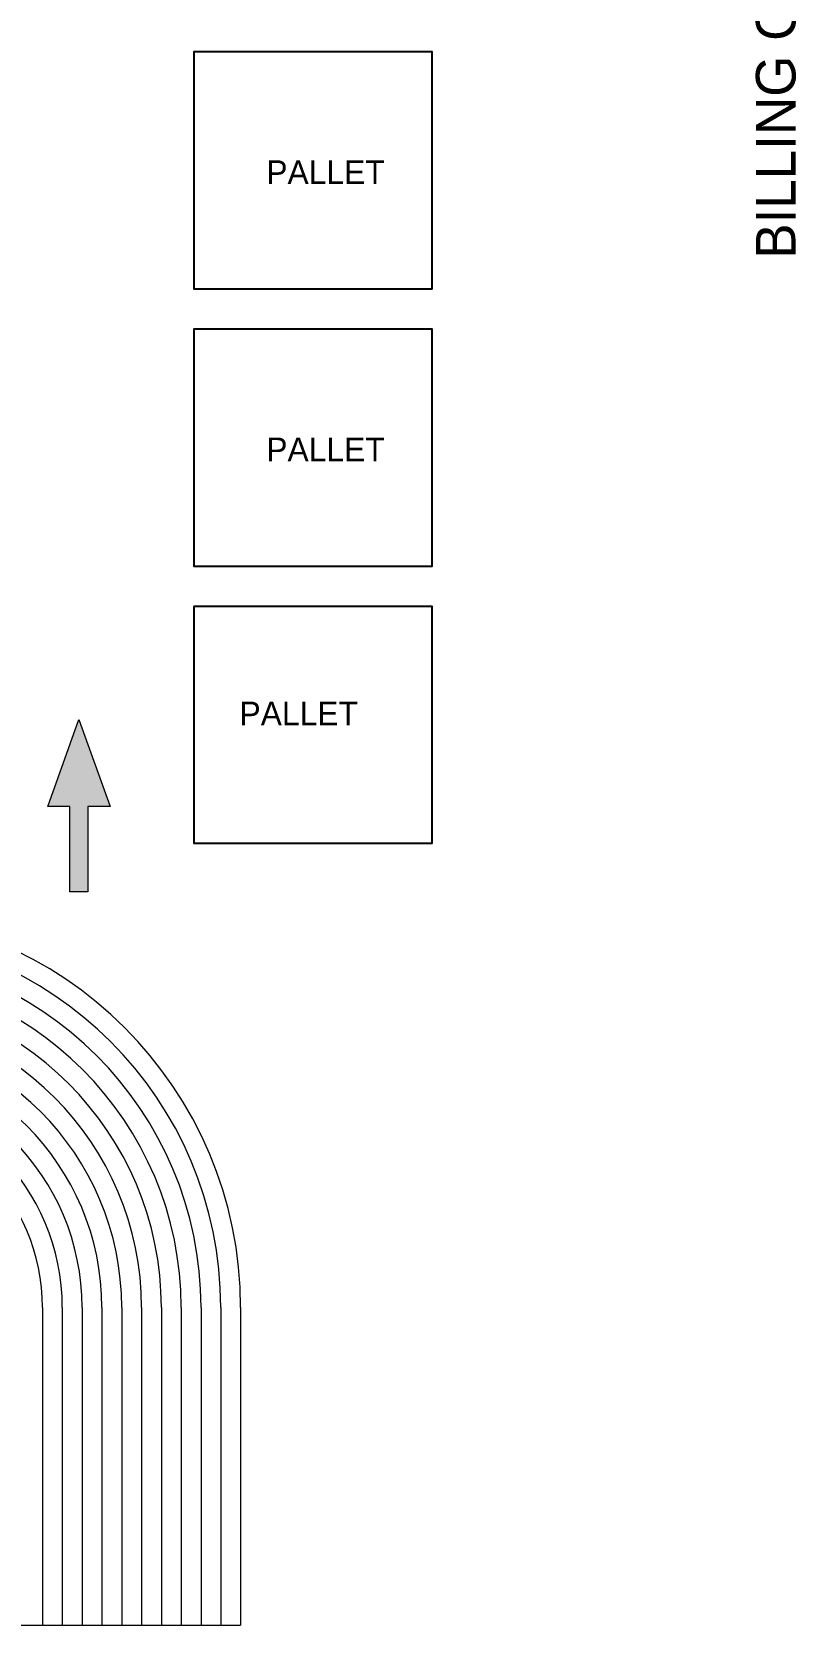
# Model space of a CAD drawing. Header units: centimetres. Extents: x 382474 to 805140, y 51501 to 135682.
# Drawn here: x 388914 to 389299, y 64520 to 65325 of the extents above; entities that cross this region are included whole.
import ezdxf

# ---------------------------------------------------------------- set-up
doc = ezdxf.new("R2010")
doc.units = ezdxf.units.CM
for name, color, linetype in [('D RACK', 7, 'Continuous'), ('LVI_FLOOR BEDS - GENERAL', 254, 'Continuous'), ('SPN-FURNITURE', 7, 'Continuous')]:
    doc.layers.add(name, color=color, linetype=linetype)
doc.layers.add('SPN-DIM', color=8, linetype='Continuous', lineweight=15)
doc.styles.add('ARIAL', font='arial.ttf')

msp = doc.modelspace()

# ---------------------------------------------------------------- hatches: boundary and pattern name
at = {"layer": 'LVI_FLOOR BEDS - GENERAL', "lineweight": -3, "transparency": 33554508}
h = msp.add_hatch(color=1, dxfattribs=at)
h.dxf.hatch_style = 1
h.paths.add_polyline_path([(388941.96, 64890.61), (388932.95, 64890.61), (388932.95, 64933.71), (388921.72, 64933.71), (388937.45, 64977.73), (388953.18, 64933.71), (388941.96, 64933.71)])
h = msp.add_hatch(color=1, dxfattribs=at)
h.dxf.hatch_style = 1
h.paths.add_polyline_path([(388941.96, 64890.61), (388932.95, 64890.61), (388932.95, 64933.71), (388921.72, 64933.71), (388937.45, 64977.73), (388953.18, 64933.71), (388941.96, 64933.71)])
h = msp.add_hatch(color=1, dxfattribs=at)
h.dxf.hatch_style = 1
h.paths.add_polyline_path([(388941.96, 64890.61), (388932.95, 64890.61), (388932.95, 64933.71), (388921.72, 64933.71), (388937.45, 64977.73), (388953.18, 64933.71), (388941.96, 64933.71)])
h = msp.add_hatch(color=1, dxfattribs=at)
h.dxf.hatch_style = 1
h.paths.add_polyline_path([(388941.96, 64890.61), (388932.95, 64890.61), (388932.95, 64933.71), (388921.72, 64933.71), (388937.45, 64977.73), (388953.18, 64933.71), (388941.96, 64933.71)])
h = msp.add_hatch(color=1, dxfattribs=at)
h.dxf.hatch_style = 1
h.paths.add_polyline_path([(388941.96, 64890.61), (388932.95, 64890.61), (388932.95, 64933.71), (388921.72, 64933.71), (388937.45, 64977.73), (388953.18, 64933.71), (388941.96, 64933.71)])
h = msp.add_hatch(color=1, dxfattribs=at)
h.dxf.hatch_style = 1
h.paths.add_polyline_path([(388941.96, 64890.61), (388932.95, 64890.61), (388932.95, 64933.71), (388921.72, 64933.71), (388937.45, 64977.73), (388953.18, 64933.71), (388941.96, 64933.71)])
h = msp.add_hatch(color=1, dxfattribs=at)
h.dxf.hatch_style = 1
h.paths.add_polyline_path([(388941.96, 64890.61), (388932.95, 64890.61), (388932.95, 64933.71), (388921.72, 64933.71), (388937.45, 64977.73), (388953.18, 64933.71), (388941.96, 64933.71)])
h = msp.add_hatch(color=1, dxfattribs=at)
h.dxf.hatch_style = 1
h.paths.add_polyline_path([(388941.96, 64890.61), (388932.95, 64890.61), (388932.95, 64933.71), (388921.72, 64933.71), (388937.45, 64977.73), (388953.18, 64933.71), (388941.96, 64933.71)])
h = msp.add_hatch(color=1, dxfattribs=at)
h.dxf.hatch_style = 1
h.paths.add_polyline_path([(388941.96, 64890.61), (388932.95, 64890.61), (388932.95, 64933.71), (388921.72, 64933.71), (388937.45, 64977.73), (388953.18, 64933.71), (388941.96, 64933.71)])
h = msp.add_hatch(color=1, dxfattribs=at)
h.dxf.hatch_style = 1
h.paths.add_polyline_path([(388941.96, 64890.61), (388932.95, 64890.61), (388932.95, 64933.71), (388921.72, 64933.71), (388937.45, 64977.73), (388953.18, 64933.71), (388941.96, 64933.71)])
h = msp.add_hatch(color=1, dxfattribs=at)
h.dxf.hatch_style = 1
h.paths.add_polyline_path([(388941.96, 64890.61), (388932.95, 64890.61), (388932.95, 64933.71), (388921.72, 64933.71), (388937.45, 64977.73), (388953.18, 64933.71), (388941.96, 64933.71)])
h = msp.add_hatch(color=1, dxfattribs=at)
h.dxf.hatch_style = 1
h.paths.add_polyline_path([(388941.96, 64890.61), (388932.95, 64890.61), (388932.95, 64933.71), (388921.72, 64933.71), (388937.45, 64977.73), (388953.18, 64933.71), (388941.96, 64933.71)])
h = msp.add_hatch(color=1, dxfattribs=at)
h.dxf.hatch_style = 1
h.paths.add_polyline_path([(388941.96, 64890.61), (388932.95, 64890.61), (388932.95, 64933.71), (388921.72, 64933.71), (388937.45, 64977.73), (388953.18, 64933.71), (388941.96, 64933.71)])
h = msp.add_hatch(color=1, dxfattribs=at)
h.dxf.hatch_style = 1
h.paths.add_polyline_path([(388941.96, 64890.61), (388932.95, 64890.61), (388932.95, 64933.71), (388921.72, 64933.71), (388937.45, 64977.73), (388953.18, 64933.71), (388941.96, 64933.71)])
h = msp.add_hatch(color=1, dxfattribs=at)
h.dxf.hatch_style = 1
h.paths.add_polyline_path([(388941.96, 64890.61), (388932.95, 64890.61), (388932.95, 64933.71), (388921.72, 64933.71), (388937.45, 64977.73), (388953.18, 64933.71), (388941.96, 64933.71)])
h = msp.add_hatch(color=1, dxfattribs=at)
h.dxf.hatch_style = 1
h.paths.add_polyline_path([(388941.96, 64890.61), (388932.95, 64890.61), (388932.95, 64933.71), (388921.72, 64933.71), (388937.45, 64977.73), (388953.18, 64933.71), (388941.96, 64933.71)])
h = msp.add_hatch(color=1, dxfattribs=at)
h.dxf.hatch_style = 1
h.paths.add_polyline_path([(388941.96, 64890.61), (388932.95, 64890.61), (388932.95, 64933.71), (388921.72, 64933.71), (388937.45, 64977.73), (388953.18, 64933.71), (388941.96, 64933.71)])
h = msp.add_hatch(color=1, dxfattribs=at)
h.dxf.hatch_style = 1
h.paths.add_polyline_path([(388941.96, 64890.61), (388932.95, 64890.61), (388932.95, 64933.71), (388921.72, 64933.71), (388937.45, 64977.73), (388953.18, 64933.71), (388941.96, 64933.71)])
h = msp.add_hatch(color=1, dxfattribs=at)
h.dxf.hatch_style = 1
h.paths.add_polyline_path([(388941.96, 64890.61), (388932.95, 64890.61), (388932.95, 64933.71), (388921.72, 64933.71), (388937.45, 64977.73), (388953.18, 64933.71), (388941.96, 64933.71)])
h = msp.add_hatch(color=1, dxfattribs=at)
h.dxf.hatch_style = 1
h.paths.add_polyline_path([(388941.96, 64890.61), (388932.95, 64890.61), (388932.95, 64933.71), (388921.72, 64933.71), (388937.45, 64977.73), (388953.18, 64933.71), (388941.96, 64933.71)])
h = msp.add_hatch(color=1, dxfattribs=at)
h.dxf.hatch_style = 1
h.paths.add_polyline_path([(388941.96, 64890.61), (388932.95, 64890.61), (388932.95, 64933.71), (388921.72, 64933.71), (388937.45, 64977.73), (388953.18, 64933.71), (388941.96, 64933.71)])
h = msp.add_hatch(color=1, dxfattribs=at)
h.dxf.hatch_style = 1
h.paths.add_polyline_path([(388941.96, 64890.61), (388932.95, 64890.61), (388932.95, 64933.71), (388921.72, 64933.71), (388937.45, 64977.73), (388953.18, 64933.71), (388941.96, 64933.71)])
h = msp.add_hatch(color=1, dxfattribs=at)
h.dxf.hatch_style = 1
h.paths.add_polyline_path([(388941.96, 64890.61), (388932.95, 64890.61), (388932.95, 64933.71), (388921.72, 64933.71), (388937.45, 64977.73), (388953.18, 64933.71), (388941.96, 64933.71)])
h = msp.add_hatch(color=1, dxfattribs=at)
h.dxf.hatch_style = 1
h.paths.add_polyline_path([(388941.96, 64890.61), (388932.95, 64890.61), (388932.95, 64933.71), (388921.72, 64933.71), (388937.45, 64977.73), (388953.18, 64933.71), (388941.96, 64933.71)])
h = msp.add_hatch(color=1, dxfattribs=at)
h.dxf.hatch_style = 1
h.paths.add_polyline_path([(388941.96, 64890.61), (388932.95, 64890.61), (388932.95, 64933.71), (388921.72, 64933.71), (388937.45, 64977.73), (388953.18, 64933.71), (388941.96, 64933.71)])
h = msp.add_hatch(color=1, dxfattribs=at)
h.dxf.hatch_style = 1
h.paths.add_polyline_path([(388941.96, 64890.61), (388932.95, 64890.61), (388932.95, 64933.71), (388921.72, 64933.71), (388937.45, 64977.73), (388953.18, 64933.71), (388941.96, 64933.71)])
h = msp.add_hatch(color=1, dxfattribs=at)
h.dxf.hatch_style = 1
h.paths.add_polyline_path([(388941.96, 64890.61), (388932.95, 64890.61), (388932.95, 64933.71), (388921.72, 64933.71), (388937.45, 64977.73), (388953.18, 64933.71), (388941.96, 64933.71)])
h = msp.add_hatch(color=1, dxfattribs=at)
h.dxf.hatch_style = 1
h.paths.add_polyline_path([(388941.96, 64890.61), (388932.95, 64890.61), (388932.95, 64933.71), (388921.72, 64933.71), (388937.45, 64977.73), (388953.18, 64933.71), (388941.96, 64933.71)])
h = msp.add_hatch(color=1, dxfattribs=at)
h.dxf.hatch_style = 1
h.paths.add_polyline_path([(388941.96, 64890.61), (388932.95, 64890.61), (388932.95, 64933.71), (388921.72, 64933.71), (388937.45, 64977.73), (388953.18, 64933.71), (388941.96, 64933.71)])
h = msp.add_hatch(color=1, dxfattribs=at)
h.dxf.hatch_style = 1
h.paths.add_polyline_path([(388941.96, 64890.61), (388932.95, 64890.61), (388932.95, 64933.71), (388921.72, 64933.71), (388937.45, 64977.73), (388953.18, 64933.71), (388941.96, 64933.71)])
h = msp.add_hatch(color=1, dxfattribs=at)
h.dxf.hatch_style = 1
h.paths.add_polyline_path([(388941.96, 64890.61), (388932.95, 64890.61), (388932.95, 64933.71), (388921.72, 64933.71), (388937.45, 64977.73), (388953.18, 64933.71), (388941.96, 64933.71)])
h = msp.add_hatch(color=1, dxfattribs=at)
h.dxf.hatch_style = 1
h.paths.add_polyline_path([(388941.96, 64890.61), (388932.95, 64890.61), (388932.95, 64933.71), (388921.72, 64933.71), (388937.45, 64977.73), (388953.18, 64933.71), (388941.96, 64933.71)])
h = msp.add_hatch(color=1, dxfattribs=at)
h.dxf.hatch_style = 1
h.paths.add_polyline_path([(388941.96, 64890.61), (388932.95, 64890.61), (388932.95, 64933.71), (388921.72, 64933.71), (388937.45, 64977.73), (388953.18, 64933.71), (388941.96, 64933.71)])
h = msp.add_hatch(color=1, dxfattribs=at)
h.dxf.hatch_style = 1
h.paths.add_polyline_path([(388941.96, 64890.61), (388932.95, 64890.61), (388932.95, 64933.71), (388921.72, 64933.71), (388937.45, 64977.73), (388953.18, 64933.71), (388941.96, 64933.71)])
h = msp.add_hatch(color=1, dxfattribs=at)
h.dxf.hatch_style = 1
h.paths.add_polyline_path([(388941.96, 64890.61), (388932.95, 64890.61), (388932.95, 64933.71), (388921.72, 64933.71), (388937.45, 64977.73), (388953.18, 64933.71), (388941.96, 64933.71)])
h = msp.add_hatch(color=1, dxfattribs=at)
h.dxf.hatch_style = 1
h.paths.add_polyline_path([(388941.96, 64890.61), (388932.95, 64890.61), (388932.95, 64933.71), (388921.72, 64933.71), (388937.45, 64977.73), (388953.18, 64933.71), (388941.96, 64933.71)])
h = msp.add_hatch(color=1, dxfattribs=at)
h.dxf.hatch_style = 1
h.paths.add_polyline_path([(388941.96, 64890.61), (388932.95, 64890.61), (388932.95, 64933.71), (388921.72, 64933.71), (388937.45, 64977.73), (388953.18, 64933.71), (388941.96, 64933.71)])
h = msp.add_hatch(color=1, dxfattribs=at)
h.dxf.hatch_style = 1
h.paths.add_polyline_path([(388941.96, 64890.61), (388932.95, 64890.61), (388932.95, 64933.71), (388921.72, 64933.71), (388937.45, 64977.73), (388953.18, 64933.71), (388941.96, 64933.71)])
h = msp.add_hatch(color=1, dxfattribs=at)
h.dxf.hatch_style = 1
h.paths.add_polyline_path([(388941.96, 64890.61), (388932.95, 64890.61), (388932.95, 64933.71), (388921.72, 64933.71), (388937.45, 64977.73), (388953.18, 64933.71), (388941.96, 64933.71)])
h = msp.add_hatch(color=1, dxfattribs=at)
h.dxf.hatch_style = 1
h.paths.add_polyline_path([(388941.96, 64890.61), (388932.95, 64890.61), (388932.95, 64933.71), (388921.72, 64933.71), (388937.45, 64977.73), (388953.18, 64933.71), (388941.96, 64933.71)])
h = msp.add_hatch(color=1, dxfattribs=at)
h.dxf.hatch_style = 1
h.paths.add_polyline_path([(388941.96, 64890.61), (388932.95, 64890.61), (388932.95, 64933.71), (388921.72, 64933.71), (388937.45, 64977.73), (388953.18, 64933.71), (388941.96, 64933.71)])
h = msp.add_hatch(color=1, dxfattribs=at)
h.dxf.hatch_style = 1
h.paths.add_polyline_path([(388941.96, 64890.61), (388932.95, 64890.61), (388932.95, 64933.71), (388921.72, 64933.71), (388937.45, 64977.73), (388953.18, 64933.71), (388941.96, 64933.71)])
h = msp.add_hatch(color=1, dxfattribs=at)
h.dxf.hatch_style = 1
h.paths.add_polyline_path([(388941.96, 64890.61), (388932.95, 64890.61), (388932.95, 64933.71), (388921.72, 64933.71), (388937.45, 64977.73), (388953.18, 64933.71), (388941.96, 64933.71)])
h = msp.add_hatch(color=1, dxfattribs=at)
h.dxf.hatch_style = 1
h.paths.add_polyline_path([(388941.96, 64890.61), (388932.95, 64890.61), (388932.95, 64933.71), (388921.72, 64933.71), (388937.45, 64977.73), (388953.18, 64933.71), (388941.96, 64933.71)])
h = msp.add_hatch(color=1, dxfattribs=at)
h.dxf.hatch_style = 1
h.paths.add_polyline_path([(388941.96, 64890.61), (388932.95, 64890.61), (388932.95, 64933.71), (388921.72, 64933.71), (388937.45, 64977.73), (388953.18, 64933.71), (388941.96, 64933.71)])
h = msp.add_hatch(color=1, dxfattribs=at)
h.dxf.hatch_style = 1
h.paths.add_polyline_path([(388941.96, 64890.61), (388932.95, 64890.61), (388932.95, 64933.71), (388921.72, 64933.71), (388937.45, 64977.73), (388953.18, 64933.71), (388941.96, 64933.71)])
h = msp.add_hatch(color=1, dxfattribs=at)
h.dxf.hatch_style = 1
h.paths.add_polyline_path([(388941.96, 64890.61), (388932.95, 64890.61), (388932.95, 64933.71), (388921.72, 64933.71), (388937.45, 64977.73), (388953.18, 64933.71), (388941.96, 64933.71)])
h = msp.add_hatch(color=1, dxfattribs=at)
h.dxf.hatch_style = 1
h.paths.add_polyline_path([(388941.96, 64890.61), (388932.95, 64890.61), (388932.95, 64933.71), (388921.72, 64933.71), (388937.45, 64977.73), (388953.18, 64933.71), (388941.96, 64933.71)])
h = msp.add_hatch(color=1, dxfattribs=at)
h.dxf.hatch_style = 1
h.paths.add_polyline_path([(388941.96, 64890.61), (388932.95, 64890.61), (388932.95, 64933.71), (388921.72, 64933.71), (388937.45, 64977.73), (388953.18, 64933.71), (388941.96, 64933.71)])
h = msp.add_hatch(color=1, dxfattribs=at)
h.dxf.hatch_style = 1
h.paths.add_polyline_path([(388941.96, 64890.61), (388932.95, 64890.61), (388932.95, 64933.71), (388921.72, 64933.71), (388937.45, 64977.73), (388953.18, 64933.71), (388941.96, 64933.71)])
h = msp.add_hatch(color=1, dxfattribs=at)
h.dxf.hatch_style = 1
h.paths.add_polyline_path([(388941.96, 64890.61), (388932.95, 64890.61), (388932.95, 64933.71), (388921.72, 64933.71), (388937.45, 64977.73), (388953.18, 64933.71), (388941.96, 64933.71)])
h = msp.add_hatch(color=1, dxfattribs=at)
h.dxf.hatch_style = 1
h.paths.add_polyline_path([(388941.96, 64890.61), (388932.95, 64890.61), (388932.95, 64933.71), (388921.72, 64933.71), (388937.45, 64977.73), (388953.18, 64933.71), (388941.96, 64933.71)])
h = msp.add_hatch(color=1, dxfattribs=at)
h.dxf.hatch_style = 1
h.paths.add_polyline_path([(388941.96, 64890.61), (388932.95, 64890.61), (388932.95, 64933.71), (388921.72, 64933.71), (388937.45, 64977.73), (388953.18, 64933.71), (388941.96, 64933.71)])
h = msp.add_hatch(color=1, dxfattribs=at)
h.dxf.hatch_style = 1
h.paths.add_polyline_path([(388941.96, 64890.61), (388932.95, 64890.61), (388932.95, 64933.71), (388921.72, 64933.71), (388937.45, 64977.73), (388953.18, 64933.71), (388941.96, 64933.71)])
h = msp.add_hatch(color=1, dxfattribs=at)
h.dxf.hatch_style = 1
h.paths.add_polyline_path([(388941.96, 64890.61), (388932.95, 64890.61), (388932.95, 64933.71), (388921.72, 64933.71), (388937.45, 64977.73), (388953.18, 64933.71), (388941.96, 64933.71)])
h = msp.add_hatch(color=1, dxfattribs=at)
h.dxf.hatch_style = 1
h.paths.add_polyline_path([(388941.96, 64890.61), (388932.95, 64890.61), (388932.95, 64933.71), (388921.72, 64933.71), (388937.45, 64977.73), (388953.18, 64933.71), (388941.96, 64933.71)])
h = msp.add_hatch(color=1, dxfattribs=at)
h.dxf.hatch_style = 1
h.paths.add_polyline_path([(388941.96, 64890.61), (388932.95, 64890.61), (388932.95, 64933.71), (388921.72, 64933.71), (388937.45, 64977.73), (388953.18, 64933.71), (388941.96, 64933.71)])
h = msp.add_hatch(color=1, dxfattribs=at)
h.dxf.hatch_style = 1
h.paths.add_polyline_path([(388941.96, 64890.61), (388932.95, 64890.61), (388932.95, 64933.71), (388921.72, 64933.71), (388937.45, 64977.73), (388953.18, 64933.71), (388941.96, 64933.71)])
h = msp.add_hatch(color=1, dxfattribs=at)
h.dxf.hatch_style = 1
h.paths.add_polyline_path([(388941.96, 64890.61), (388932.95, 64890.61), (388932.95, 64933.71), (388921.72, 64933.71), (388937.45, 64977.73), (388953.18, 64933.71), (388941.96, 64933.71)])
h = msp.add_hatch(color=1, dxfattribs=at)
h.dxf.hatch_style = 1
h.paths.add_polyline_path([(388941.96, 64890.61), (388932.95, 64890.61), (388932.95, 64933.71), (388921.72, 64933.71), (388937.45, 64977.73), (388953.18, 64933.71), (388941.96, 64933.71)])
h = msp.add_hatch(color=1, dxfattribs=at)
h.dxf.hatch_style = 1
h.paths.add_polyline_path([(388941.96, 64890.61), (388932.95, 64890.61), (388932.95, 64933.71), (388921.72, 64933.71), (388937.45, 64977.73), (388953.18, 64933.71), (388941.96, 64933.71)])
h = msp.add_hatch(color=1, dxfattribs=at)
h.dxf.hatch_style = 1
h.paths.add_polyline_path([(388941.96, 64890.61), (388932.95, 64890.61), (388932.95, 64933.71), (388921.72, 64933.71), (388937.45, 64977.73), (388953.18, 64933.71), (388941.96, 64933.71)])
h = msp.add_hatch(color=1, dxfattribs=at)
h.dxf.hatch_style = 1
h.paths.add_polyline_path([(388941.96, 64890.61), (388932.95, 64890.61), (388932.95, 64933.71), (388921.72, 64933.71), (388937.45, 64977.73), (388953.18, 64933.71), (388941.96, 64933.71)])
h = msp.add_hatch(color=1, dxfattribs=at)
h.dxf.hatch_style = 1
h.paths.add_polyline_path([(388941.96, 64890.61), (388932.95, 64890.61), (388932.95, 64933.71), (388921.72, 64933.71), (388937.45, 64977.73), (388953.18, 64933.71), (388941.96, 64933.71)])

# ---------------------------------------------------------------- linework, layer by layer
at = {"color": 30, "true_color": 0xf26722}
for points in [[(388995.57, 65314.99), (388995.57, 65314.99), (389115.57, 65314.99), (389115.57, 65194.99), (388995.57, 65194.99), (388995.57, 65314.99)], [(388995.57, 65314.99), (388995.57, 65314.99), (389115.57, 65314.99), (389115.57, 65194.99), (388995.57, 65194.99), (388995.57, 65314.99)], [(388995.57, 65174.99), (388995.57, 65174.99), (389115.57, 65174.99), (389115.57, 65054.99), (388995.57, 65054.99), (388995.57, 65174.99)], [(388995.57, 65174.99), (388995.57, 65174.99), (389115.57, 65174.99), (389115.57, 65054.99), (388995.57, 65054.99), (388995.57, 65174.99)], [(388995.57, 65034.99), (388995.57, 65034.99), (389115.57, 65034.99), (389115.57, 64914.99), (388995.57, 64914.99), (388995.57, 65034.99)], [(388995.57, 65034.99), (388995.57, 65034.99), (389115.57, 65034.99), (389115.57, 64914.99), (388995.57, 64914.99), (388995.57, 65034.99)]]:
    msp.add_lwpolyline(points, dxfattribs=at)
at = {"layer": 'D RACK', "color": 251, "lineweight": 9, "true_color": 0x636466}
for p, q in [((388919.08, 64680.65), (388919.08, 64520.28)), ((388919.08, 64680.65), (388919.08, 64520.28)), ((388919.08, 64680.65), (388919.08, 64520.28)), ((388919.08, 64680.65), (388919.08, 64520.28)), ((388919.08, 64680.65), (388919.08, 64520.28)), ((388919.08, 64680.65), (388919.08, 64520.28)), ((388929.08, 64680.65), (388929.08, 64520.28)), ((388929.08, 64680.65), (388929.08, 64520.28)), ((388929.08, 64680.65), (388929.08, 64520.28)), ((388929.08, 64680.65), (388929.08, 64520.28)), ((388929.08, 64680.65), (388929.08, 64520.28)), ((388929.08, 64680.65), (388929.08, 64520.28)), ((388939.08, 64680.65), (388939.08, 64520.28)), ((388939.08, 64680.65), (388939.08, 64520.28)), ((388949.08, 64680.65), (388949.08, 64520.28)), ((388949.08, 64680.65), (388949.08, 64520.28)), ((388959.08, 64680.65), (388959.08, 64520.28)), ((388959.08, 64680.65), (388959.08, 64520.28)), ((388959.08, 64680.65), (388959.08, 64520.28)), ((388959.08, 64680.65), (388959.08, 64520.28)), ((388959.08, 64680.65), (388959.08, 64520.28)), ((388959.08, 64680.65), (388959.08, 64520.28)), ((388969.08, 64680.65), (388969.08, 64520.28)), ((388969.08, 64680.65), (388969.08, 64520.28)), ((388979.08, 64680.65), (388979.08, 64520.28)), ((388979.08, 64680.65), (388979.08, 64520.28)), ((388979.08, 64680.65), (388979.08, 64520.28)), ((388979.08, 64680.65), (388979.08, 64520.28)), ((388989.08, 64680.65), (388989.08, 64520.28)), ((388989.08, 64680.65), (388989.08, 64520.28)), ((388989.08, 64680.65), (388989.08, 64520.28)), ((388989.08, 64680.65), (388989.08, 64520.28)), ((388999.08, 64680.65), (388999.08, 64520.28)), ((388999.08, 64680.65), (388999.08, 64520.28)), ((388999.08, 64680.65), (388999.08, 64520.28)), ((388999.08, 64680.65), (388999.08, 64520.28)), ((389009.08, 64680.65), (389009.08, 64520.28)), ((389009.08, 64680.65), (389009.08, 64520.28)), ((389019.08, 64680.65), (389019.08, 64520.28)), ((389019.08, 64680.65), (389019.08, 64520.28)), ((388869.08, 64520.28), (389019.08, 64520.28)), ((388869.08, 64520.28), (389019.08, 64520.28)), ((389019.08, 64520.28), (389019.08, 64520.28)), ((389019.08, 64520.28), (389019.08, 64520.28))]:
    msp.add_line(p, q, dxfattribs=at)
for radius in [200, 200, 190, 190, 180, 180, 170, 170, 160, 160, 150, 150, 140, 140, 130, 130, 120, 120, 110, 110, 100, 100, 100, 100, 100, 100, 100, 100]:
    msp.add_arc((388819.08, 64680.65), radius, 0, 90, dxfattribs=at)
at = {"layer": 'SPN-DIM', "color": 251, "true_color": 0x636466}
msp.add_lwpolyline([(388941.96, 64890.61), (388932.95, 64890.61), (388932.95, 64933.71), (388921.72, 64933.71), (388937.45, 64977.73), (388953.18, 64933.71), (388941.96, 64933.71), (388941.96, 64890.61)], dxfattribs=at)
msp.add_lwpolyline([(388941.96, 64890.61), (388932.95, 64890.61), (388932.95, 64933.71), (388921.72, 64933.71), (388937.45, 64977.73), (388953.18, 64933.71), (388941.96, 64933.71), (388941.96, 64890.61)], dxfattribs=at)
msp.add_lwpolyline([(388941.96, 64890.61), (388932.95, 64890.61), (388932.95, 64933.71), (388921.72, 64933.71), (388937.45, 64977.73), (388953.18, 64933.71), (388941.96, 64933.71), (388941.96, 64890.61)], dxfattribs=at)
msp.add_lwpolyline([(388941.96, 64890.61), (388932.95, 64890.61), (388932.95, 64933.71), (388921.72, 64933.71), (388937.45, 64977.73), (388953.18, 64933.71), (388941.96, 64933.71), (388941.96, 64890.61)], dxfattribs=at)
msp.add_lwpolyline([(388941.96, 64890.61), (388932.95, 64890.61), (388932.95, 64933.71), (388921.72, 64933.71), (388937.45, 64977.73), (388953.18, 64933.71), (388941.96, 64933.71), (388941.96, 64890.61)], dxfattribs=at)
msp.add_lwpolyline([(388941.96, 64890.61), (388932.95, 64890.61), (388932.95, 64933.71), (388921.72, 64933.71), (388937.45, 64977.73), (388953.18, 64933.71), (388941.96, 64933.71), (388941.96, 64890.61)], dxfattribs=at)
msp.add_lwpolyline([(388941.96, 64890.61), (388932.95, 64890.61), (388932.95, 64933.71), (388921.72, 64933.71), (388937.45, 64977.73), (388953.18, 64933.71), (388941.96, 64933.71), (388941.96, 64890.61)], dxfattribs=at)
msp.add_lwpolyline([(388941.96, 64890.61), (388932.95, 64890.61), (388932.95, 64933.71), (388921.72, 64933.71), (388937.45, 64977.73), (388953.18, 64933.71), (388941.96, 64933.71), (388941.96, 64890.61)], dxfattribs=at)
msp.add_lwpolyline([(388941.96, 64890.61), (388932.95, 64890.61), (388932.95, 64933.71), (388921.72, 64933.71), (388937.45, 64977.73), (388953.18, 64933.71), (388941.96, 64933.71), (388941.96, 64890.61)], dxfattribs=at)
msp.add_lwpolyline([(388941.96, 64890.61), (388932.95, 64890.61), (388932.95, 64933.71), (388921.72, 64933.71), (388937.45, 64977.73), (388953.18, 64933.71), (388941.96, 64933.71), (388941.96, 64890.61)], dxfattribs=at)
msp.add_lwpolyline([(388941.96, 64890.61), (388932.95, 64890.61), (388932.95, 64933.71), (388921.72, 64933.71), (388937.45, 64977.73), (388953.18, 64933.71), (388941.96, 64933.71), (388941.96, 64890.61)], dxfattribs=at)
msp.add_lwpolyline([(388941.96, 64890.61), (388932.95, 64890.61), (388932.95, 64933.71), (388921.72, 64933.71), (388937.45, 64977.73), (388953.18, 64933.71), (388941.96, 64933.71), (388941.96, 64890.61)], dxfattribs=at)
msp.add_lwpolyline([(388941.96, 64890.61), (388932.95, 64890.61), (388932.95, 64933.71), (388921.72, 64933.71), (388937.45, 64977.73), (388953.18, 64933.71), (388941.96, 64933.71), (388941.96, 64890.61)], dxfattribs=at)
msp.add_lwpolyline([(388941.96, 64890.61), (388932.95, 64890.61), (388932.95, 64933.71), (388921.72, 64933.71), (388937.45, 64977.73), (388953.18, 64933.71), (388941.96, 64933.71), (388941.96, 64890.61)], dxfattribs=at)
msp.add_lwpolyline([(388941.96, 64890.61), (388932.95, 64890.61), (388932.95, 64933.71), (388921.72, 64933.71), (388937.45, 64977.73), (388953.18, 64933.71), (388941.96, 64933.71), (388941.96, 64890.61)], dxfattribs=at)
msp.add_lwpolyline([(388941.96, 64890.61), (388932.95, 64890.61), (388932.95, 64933.71), (388921.72, 64933.71), (388937.45, 64977.73), (388953.18, 64933.71), (388941.96, 64933.71), (388941.96, 64890.61)], dxfattribs=at)
msp.add_lwpolyline([(388941.96, 64890.61), (388932.95, 64890.61), (388932.95, 64933.71), (388921.72, 64933.71), (388937.45, 64977.73), (388953.18, 64933.71), (388941.96, 64933.71), (388941.96, 64890.61)], dxfattribs=at)
msp.add_lwpolyline([(388941.96, 64890.61), (388932.95, 64890.61), (388932.95, 64933.71), (388921.72, 64933.71), (388937.45, 64977.73), (388953.18, 64933.71), (388941.96, 64933.71), (388941.96, 64890.61)], dxfattribs=at)
msp.add_lwpolyline([(388941.96, 64890.61), (388932.95, 64890.61), (388932.95, 64933.71), (388921.72, 64933.71), (388937.45, 64977.73), (388953.18, 64933.71), (388941.96, 64933.71), (388941.96, 64890.61)], dxfattribs=at)
msp.add_lwpolyline([(388941.96, 64890.61), (388932.95, 64890.61), (388932.95, 64933.71), (388921.72, 64933.71), (388937.45, 64977.73), (388953.18, 64933.71), (388941.96, 64933.71), (388941.96, 64890.61)], dxfattribs=at)
msp.add_lwpolyline([(388941.96, 64890.61), (388932.95, 64890.61), (388932.95, 64933.71), (388921.72, 64933.71), (388937.45, 64977.73), (388953.18, 64933.71), (388941.96, 64933.71), (388941.96, 64890.61)], dxfattribs=at)
msp.add_lwpolyline([(388941.96, 64890.61), (388932.95, 64890.61), (388932.95, 64933.71), (388921.72, 64933.71), (388937.45, 64977.73), (388953.18, 64933.71), (388941.96, 64933.71), (388941.96, 64890.61)], dxfattribs=at)
msp.add_lwpolyline([(388941.96, 64890.61), (388932.95, 64890.61), (388932.95, 64933.71), (388921.72, 64933.71), (388937.45, 64977.73), (388953.18, 64933.71), (388941.96, 64933.71), (388941.96, 64890.61)], dxfattribs=at)
msp.add_lwpolyline([(388941.96, 64890.61), (388932.95, 64890.61), (388932.95, 64933.71), (388921.72, 64933.71), (388937.45, 64977.73), (388953.18, 64933.71), (388941.96, 64933.71), (388941.96, 64890.61)], dxfattribs=at)
msp.add_lwpolyline([(388941.96, 64890.61), (388932.95, 64890.61), (388932.95, 64933.71), (388921.72, 64933.71), (388937.45, 64977.73), (388953.18, 64933.71), (388941.96, 64933.71), (388941.96, 64890.61)], dxfattribs=at)
msp.add_lwpolyline([(388941.96, 64890.61), (388932.95, 64890.61), (388932.95, 64933.71), (388921.72, 64933.71), (388937.45, 64977.73), (388953.18, 64933.71), (388941.96, 64933.71), (388941.96, 64890.61)], dxfattribs=at)
msp.add_lwpolyline([(388941.96, 64890.61), (388932.95, 64890.61), (388932.95, 64933.71), (388921.72, 64933.71), (388937.45, 64977.73), (388953.18, 64933.71), (388941.96, 64933.71), (388941.96, 64890.61)], dxfattribs=at)
msp.add_lwpolyline([(388941.96, 64890.61), (388932.95, 64890.61), (388932.95, 64933.71), (388921.72, 64933.71), (388937.45, 64977.73), (388953.18, 64933.71), (388941.96, 64933.71), (388941.96, 64890.61)], dxfattribs=at)
msp.add_lwpolyline([(388941.96, 64890.61), (388932.95, 64890.61), (388932.95, 64933.71), (388921.72, 64933.71), (388937.45, 64977.73), (388953.18, 64933.71), (388941.96, 64933.71), (388941.96, 64890.61)], dxfattribs=at)
msp.add_lwpolyline([(388941.96, 64890.61), (388932.95, 64890.61), (388932.95, 64933.71), (388921.72, 64933.71), (388937.45, 64977.73), (388953.18, 64933.71), (388941.96, 64933.71), (388941.96, 64890.61)], dxfattribs=at)
msp.add_lwpolyline([(388941.96, 64890.61), (388932.95, 64890.61), (388932.95, 64933.71), (388921.72, 64933.71), (388937.45, 64977.73), (388953.18, 64933.71), (388941.96, 64933.71), (388941.96, 64890.61)], dxfattribs=at)
msp.add_lwpolyline([(388941.96, 64890.61), (388932.95, 64890.61), (388932.95, 64933.71), (388921.72, 64933.71), (388937.45, 64977.73), (388953.18, 64933.71), (388941.96, 64933.71), (388941.96, 64890.61)], dxfattribs=at)
msp.add_lwpolyline([(388941.96, 64890.61), (388932.95, 64890.61), (388932.95, 64933.71), (388921.72, 64933.71), (388937.45, 64977.73), (388953.18, 64933.71), (388941.96, 64933.71), (388941.96, 64890.61)], dxfattribs=at)
msp.add_lwpolyline([(388941.96, 64890.61), (388932.95, 64890.61), (388932.95, 64933.71), (388921.72, 64933.71), (388937.45, 64977.73), (388953.18, 64933.71), (388941.96, 64933.71), (388941.96, 64890.61)], dxfattribs=at)
msp.add_lwpolyline([(388941.96, 64890.61), (388932.95, 64890.61), (388932.95, 64933.71), (388921.72, 64933.71), (388937.45, 64977.73), (388953.18, 64933.71), (388941.96, 64933.71), (388941.96, 64890.61)], dxfattribs=at)
msp.add_lwpolyline([(388941.96, 64890.61), (388932.95, 64890.61), (388932.95, 64933.71), (388921.72, 64933.71), (388937.45, 64977.73), (388953.18, 64933.71), (388941.96, 64933.71), (388941.96, 64890.61)], dxfattribs=at)
msp.add_lwpolyline([(388941.96, 64890.61), (388932.95, 64890.61), (388932.95, 64933.71), (388921.72, 64933.71), (388937.45, 64977.73), (388953.18, 64933.71), (388941.96, 64933.71), (388941.96, 64890.61)], dxfattribs=at)
msp.add_lwpolyline([(388941.96, 64890.61), (388932.95, 64890.61), (388932.95, 64933.71), (388921.72, 64933.71), (388937.45, 64977.73), (388953.18, 64933.71), (388941.96, 64933.71), (388941.96, 64890.61)], dxfattribs=at)
msp.add_lwpolyline([(388941.96, 64890.61), (388932.95, 64890.61), (388932.95, 64933.71), (388921.72, 64933.71), (388937.45, 64977.73), (388953.18, 64933.71), (388941.96, 64933.71), (388941.96, 64890.61)], dxfattribs=at)
msp.add_lwpolyline([(388941.96, 64890.61), (388932.95, 64890.61), (388932.95, 64933.71), (388921.72, 64933.71), (388937.45, 64977.73), (388953.18, 64933.71), (388941.96, 64933.71), (388941.96, 64890.61)], dxfattribs=at)
msp.add_lwpolyline([(388941.96, 64890.61), (388932.95, 64890.61), (388932.95, 64933.71), (388921.72, 64933.71), (388937.45, 64977.73), (388953.18, 64933.71), (388941.96, 64933.71), (388941.96, 64890.61)], dxfattribs=at)
msp.add_lwpolyline([(388941.96, 64890.61), (388932.95, 64890.61), (388932.95, 64933.71), (388921.72, 64933.71), (388937.45, 64977.73), (388953.18, 64933.71), (388941.96, 64933.71), (388941.96, 64890.61)], dxfattribs=at)
msp.add_lwpolyline([(388941.96, 64890.61), (388932.95, 64890.61), (388932.95, 64933.71), (388921.72, 64933.71), (388937.45, 64977.73), (388953.18, 64933.71), (388941.96, 64933.71), (388941.96, 64890.61)], dxfattribs=at)
msp.add_lwpolyline([(388941.96, 64890.61), (388932.95, 64890.61), (388932.95, 64933.71), (388921.72, 64933.71), (388937.45, 64977.73), (388953.18, 64933.71), (388941.96, 64933.71), (388941.96, 64890.61)], dxfattribs=at)
msp.add_lwpolyline([(388941.96, 64890.61), (388932.95, 64890.61), (388932.95, 64933.71), (388921.72, 64933.71), (388937.45, 64977.73), (388953.18, 64933.71), (388941.96, 64933.71), (388941.96, 64890.61)], dxfattribs=at)
msp.add_lwpolyline([(388941.96, 64890.61), (388932.95, 64890.61), (388932.95, 64933.71), (388921.72, 64933.71), (388937.45, 64977.73), (388953.18, 64933.71), (388941.96, 64933.71), (388941.96, 64890.61)], dxfattribs=at)
msp.add_lwpolyline([(388941.96, 64890.61), (388932.95, 64890.61), (388932.95, 64933.71), (388921.72, 64933.71), (388937.45, 64977.73), (388953.18, 64933.71), (388941.96, 64933.71), (388941.96, 64890.61)], dxfattribs=at)
msp.add_lwpolyline([(388941.96, 64890.61), (388932.95, 64890.61), (388932.95, 64933.71), (388921.72, 64933.71), (388937.45, 64977.73), (388953.18, 64933.71), (388941.96, 64933.71), (388941.96, 64890.61)], dxfattribs=at)
msp.add_lwpolyline([(388941.96, 64890.61), (388932.95, 64890.61), (388932.95, 64933.71), (388921.72, 64933.71), (388937.45, 64977.73), (388953.18, 64933.71), (388941.96, 64933.71), (388941.96, 64890.61)], dxfattribs=at)
msp.add_lwpolyline([(388941.96, 64890.61), (388932.95, 64890.61), (388932.95, 64933.71), (388921.72, 64933.71), (388937.45, 64977.73), (388953.18, 64933.71), (388941.96, 64933.71), (388941.96, 64890.61)], dxfattribs=at)
msp.add_lwpolyline([(388941.96, 64890.61), (388932.95, 64890.61), (388932.95, 64933.71), (388921.72, 64933.71), (388937.45, 64977.73), (388953.18, 64933.71), (388941.96, 64933.71), (388941.96, 64890.61)], dxfattribs=at)
msp.add_lwpolyline([(388941.96, 64890.61), (388932.95, 64890.61), (388932.95, 64933.71), (388921.72, 64933.71), (388937.45, 64977.73), (388953.18, 64933.71), (388941.96, 64933.71), (388941.96, 64890.61)], dxfattribs=at)
msp.add_lwpolyline([(388941.96, 64890.61), (388932.95, 64890.61), (388932.95, 64933.71), (388921.72, 64933.71), (388937.45, 64977.73), (388953.18, 64933.71), (388941.96, 64933.71), (388941.96, 64890.61)], dxfattribs=at)
msp.add_lwpolyline([(388941.96, 64890.61), (388932.95, 64890.61), (388932.95, 64933.71), (388921.72, 64933.71), (388937.45, 64977.73), (388953.18, 64933.71), (388941.96, 64933.71), (388941.96, 64890.61)], dxfattribs=at)
msp.add_lwpolyline([(388941.96, 64890.61), (388932.95, 64890.61), (388932.95, 64933.71), (388921.72, 64933.71), (388937.45, 64977.73), (388953.18, 64933.71), (388941.96, 64933.71), (388941.96, 64890.61)], dxfattribs=at)
msp.add_lwpolyline([(388941.96, 64890.61), (388932.95, 64890.61), (388932.95, 64933.71), (388921.72, 64933.71), (388937.45, 64977.73), (388953.18, 64933.71), (388941.96, 64933.71), (388941.96, 64890.61)], dxfattribs=at)
msp.add_lwpolyline([(388941.96, 64890.61), (388932.95, 64890.61), (388932.95, 64933.71), (388921.72, 64933.71), (388937.45, 64977.73), (388953.18, 64933.71), (388941.96, 64933.71), (388941.96, 64890.61)], dxfattribs=at)
msp.add_lwpolyline([(388941.96, 64890.61), (388932.95, 64890.61), (388932.95, 64933.71), (388921.72, 64933.71), (388937.45, 64977.73), (388953.18, 64933.71), (388941.96, 64933.71), (388941.96, 64890.61)], dxfattribs=at)
msp.add_lwpolyline([(388941.96, 64890.61), (388932.95, 64890.61), (388932.95, 64933.71), (388921.72, 64933.71), (388937.45, 64977.73), (388953.18, 64933.71), (388941.96, 64933.71), (388941.96, 64890.61)], dxfattribs=at)
msp.add_lwpolyline([(388941.96, 64890.61), (388932.95, 64890.61), (388932.95, 64933.71), (388921.72, 64933.71), (388937.45, 64977.73), (388953.18, 64933.71), (388941.96, 64933.71), (388941.96, 64890.61)], dxfattribs=at)
msp.add_lwpolyline([(388941.96, 64890.61), (388932.95, 64890.61), (388932.95, 64933.71), (388921.72, 64933.71), (388937.45, 64977.73), (388953.18, 64933.71), (388941.96, 64933.71), (388941.96, 64890.61)], dxfattribs=at)
msp.add_lwpolyline([(388941.96, 64890.61), (388932.95, 64890.61), (388932.95, 64933.71), (388921.72, 64933.71), (388937.45, 64977.73), (388953.18, 64933.71), (388941.96, 64933.71), (388941.96, 64890.61)], dxfattribs=at)
msp.add_lwpolyline([(388941.96, 64890.61), (388932.95, 64890.61), (388932.95, 64933.71), (388921.72, 64933.71), (388937.45, 64977.73), (388953.18, 64933.71), (388941.96, 64933.71), (388941.96, 64890.61)], dxfattribs=at)
msp.add_lwpolyline([(388941.96, 64890.61), (388932.95, 64890.61), (388932.95, 64933.71), (388921.72, 64933.71), (388937.45, 64977.73), (388953.18, 64933.71), (388941.96, 64933.71), (388941.96, 64890.61)], dxfattribs=at)

# ---------------------------------------------------------------- texts
at = {"layer": 'SPN-DIM', "color": 1, "insert": (389279.18, 65210.43), "char_height": 20, "width": 349.832, "attachment_point": 1, "rotation": 90, "style": 'ARIAL'}
msp.add_mtext('{\\fCentury Gothic|b0|i0|c0|p34;BILLING COUNTER}', dxfattribs=at)
msp.add_mtext('{\\fCentury Gothic|b0|i0|c0|p34;BILLING COUNTER}', dxfattribs=at)
at = {"layer": 'SPN-FURNITURE', "color": 1, "char_height": 12, "attachment_point": 1, "style": 'ARIAL'}
for insert in [(389032.04, 65260.09), (389032.04, 65260.09), (389032.04, 65120.09), (389032.04, 65120.09), (389018.52, 64986.69), (389018.52, 64986.69)]:
    msp.add_mtext('{\\fCentury Gothic|b0|i0|c0|p34;PALLET}', dxfattribs=dict(at, insert=insert))

doc.saveas('drawing.dxf')
